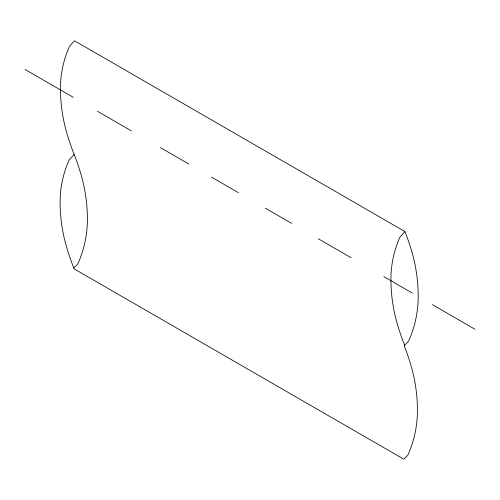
<?xml version="1.0" encoding="UTF-8"?>
<svg xmlns="http://www.w3.org/2000/svg" width="500" height="500" viewBox="0 0 500 500"><rect width="100%" height="100%" fill="white"/><g stroke="black" fill="none" stroke-linecap="round" stroke-linejoin="round"><path stroke-width="0.75" d="M74.15 154.394L69.212 159.844A102.294 102.294 0 0 0 60.119 202.006A160.212 160.212 0 0 0 66.756 247.65A242.037 242.037 0 0 0 74.15 268.869L403.844 459.212L407.781 455.269A108.619 108.619 0 0 0 417.438 410.494A160.212 160.212 0 0 0 410.8 364.856A242.037 242.037 0 0 0 404.188 345.606L408.55 341.238A108.619 108.619 0 0 0 418.206 296.462A160.212 160.212 0 0 0 411.569 250.825A242.037 242.037 0 0 0 404.956 231.575L74.5 40.788L69.562 46.238A102.294 102.294 0 0 0 60.462 88.4A160.212 160.212 0 0 0 67.1 134.037A242.037 242.037 0 0 0 74.15 154.394A242.037 242.037 0 0 1 80.763 173.644A160.212 160.212 0 0 1 87.4 219.281A108.619 108.619 0 0 1 77.744 264.056L73.806 268M404.956 231.575L400.019 237.025A102.294 102.294 0 0 0 390.925 279.194A160.212 160.212 0 0 0 397.562 324.831A242.037 242.037 0 0 0 404.613 345.181M25 69.444L73.312 97.338M97.519 111.312L131.3 130.819M160.35 147.594L188.725 163.969M211.481 177.113L238.375 192.638M265.194 208.125L291.637 223.388M318.456 238.875L351.1 257.719M383.806 276.606L412.281 293.044M432.419 304.669L475 329.256"/></g></svg>
